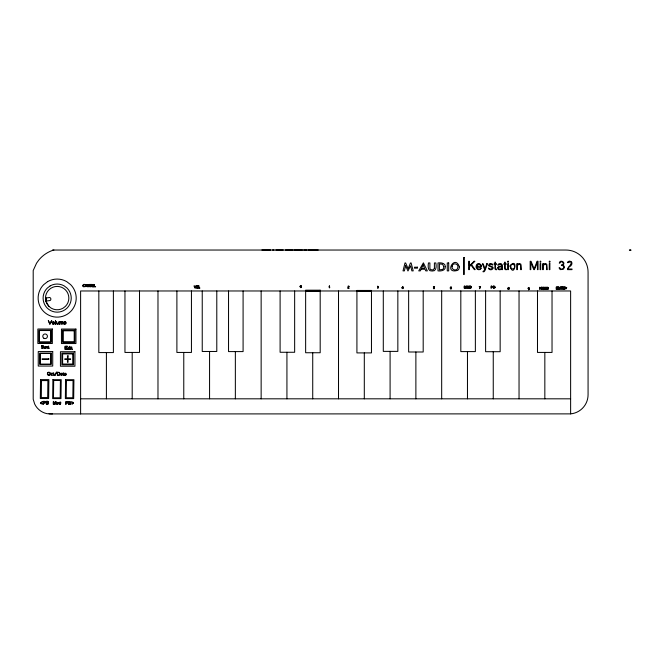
<?xml version="1.0" encoding="UTF-8"?>
<svg xmlns="http://www.w3.org/2000/svg" width="664" height="664" viewBox="0 0 664 664"><rect width="100%" height="100%" fill="white"/><g stroke="black" fill="none" stroke-linecap="round" stroke-linejoin="round"><path stroke-width="1" d="M53.9 250.037L51.916 250.635A30.868 30.868 0 0 0 38.902 259.914L36.545 263.193L33.2 270.522L33.2 399.255L34.669 404.027A17.604 17.604 0 0 0 47.069 413.689L52.481 413.921M45.484 298.094L49.7 297.489A1.693 1.693 0 0 1 50.132 300.518L45.882 301.124L45.484 298.094L46.198 298.003L46.596 301.024M261.882 249.988L270.646 249.988M272.547 249.988L273.983 249.988M275.884 249.988L283.254 249.988M285.412 249.988L292.791 249.988M293.895 249.988L302.51 249.988M303.722 249.988L306.801 249.988M308.013 249.988L318.23 249.988M402.708 286.433L403.347 287.844L402.94 288.716L402.774 288.01L401.795 288.01L402.774 286.607L402.774 287.844L401.961 287.844M305.639 291.139L320.189 291.139M356.917 291.297L371.466 291.297M80.61 398.815L570.625 398.815M49.036 413.921L570.625 413.879A19.239 19.239 0 0 0 588.072 394.731L588.072 272.198A22.161 22.161 0 0 0 565.911 250.037L52.481 250.037L52.481 250.469M48.904 306.361L51.327 308.212A11.686 11.686 0 0 0 63.014 308.212L65.429 306.361A11.686 11.686 0 0 0 65.429 289.836A11.686 11.686 0 0 0 48.904 289.836A11.686 11.686 0 0 0 48.904 306.361L45.882 301.124M68.085 349.181L69.712 349.438L69.712 346.268L69.479 347.413L68.4 347.222L67.861 348.334L68.475 349.206L69.479 348.808L69.479 347.695L68.774 347.372L68.135 348.733M540.288 288.193L541.426 289.446L540.413 288.076L541.351 287.163L539.824 288.417C539.724 284.466 539.6 291.537 539.824 288.649M570.625 413.879L570.625 290.973L80.61 290.973L80.61 413.921M552.033 290.973L552.033 352.426L537.483 352.426L537.483 290.973M544.837 352.426L544.837 398.815M519.04 290.973L519.04 398.815M500.158 290.973L500.158 351.704L485.608 351.704L485.608 290.973M493.252 351.704L493.252 398.815M475.366 290.973L475.366 351.596L460.816 351.596L460.816 290.973M467.464 351.596L467.464 398.815M441.676 290.973L441.676 398.815M423.192 290.973L423.192 351.995L408.642 351.995L408.642 290.973M415.88 351.995L415.88 398.815M397.844 290.973L397.844 351.38L383.294 351.38L383.294 290.973M390.092 351.38L390.092 398.815M364.304 352.908L364.304 398.815M338.515 290.973L338.515 398.815M312.727 352.742L312.727 398.815M294.65 290.973L294.65 352.269L280.1 352.269L280.1 290.973M286.931 352.269L286.931 398.815M261.143 290.973L261.143 398.815M243.09 290.973L243.09 351.588L228.541 351.588L228.541 290.973M235.355 351.588L235.355 398.815M216.788 290.973L216.788 351.472L202.238 351.472L202.238 290.973M209.567 351.472L209.567 398.815M191.44 290.973L191.44 352.443L176.89 352.443L176.89 290.973M183.77 352.443L183.77 398.815M157.982 290.973L157.982 398.815M139.506 290.973L139.506 352.435L124.957 352.435L124.957 290.973M132.194 352.435L132.194 398.815M113.386 290.973L113.386 352.576L98.828 352.576L98.828 290.973M106.406 352.576L106.406 398.815M40.545 379.617L40.313 398.533L48.638 398.533L48.87 379.617L40.545 379.617M41.5 380.588L41.301 397.562L47.684 397.562L47.883 380.588L41.5 380.588M52.896 379.692L52.663 398.607L60.988 398.607L61.221 379.692L52.896 379.692M53.684 380.497L53.477 397.802L60.2 397.802L60.407 380.497L53.684 380.497M65.587 379.692L65.362 398.607L73.687 398.607L73.911 379.692L65.587 379.692M66.433 380.547L66.217 397.753L72.841 397.753L73.057 380.547L66.433 380.547M299.995 286.342C301.116 290.633 302.369 283.088 299.995 286.342M452.159 266.181C450.881 270.099 457.38 271.667 457.811 267.567C459.173 263.699 452.508 262.172 452.159 266.181M59.984 373.782L59.337 375.21L57.345 375.442L57.345 372.18L59.337 372.404L59.984 373.782M83.033 285.379C82.676 286.599 84.311 287.014 84.784 286.118C84.602 287.172 82.859 286.923 82.859 285.877C82.643 283.628 86.677 284.142 83.033 285.379M89.872 285.379C89.524 286.599 91.151 287.014 91.624 286.118C91.441 287.172 89.706 286.923 89.706 285.877C89.491 283.628 93.516 284.142 89.872 285.379M471.332 287.138L470.884 288.134L469.489 288.3L469.489 286.018L470.884 286.176L471.332 287.138M52.107 322.654C53.693 328.033 55.635 318.695 52.107 322.654M51.012 374.015C51.12 376.405 54.24 374.977 51.294 374.712C50.58 372.861 52.962 373.691 52.78 373.458C52.29 372.712 51.028 373.135 51.012 374.015M56.664 403.106C57.884 407.231 59.378 400.06 56.664 403.106M509.985 265.982C514.077 279.494 518.692 255.906 509.985 265.982M63.702 322.662L64.425 324.306L66.026 323.6L64.574 324.057L63.96 323.044C66.608 324.596 66.566 321.31 64.632 321.583A1.087 1.087 0 0 0 64.018 321.932L63.702 322.662M476.204 265.99C475.05 269.211 480.221 271.526 481.292 268.048L479.516 269.111L478.105 269.036L476.769 266.82C483.326 269.352 482.296 263.409 478.229 263.625A2.382 2.382 0 0 0 476.893 264.405L476.204 265.99M50.232 373.799C50.323 376.355 46.472 374.986 47.866 372.936A1.145 1.145 0 0 1 48.431 372.454L49.684 372.562L50.232 373.799M468.834 287.147C466.9 290.6 466.875 283.727 468.834 287.147M546.024 288.292C544.09 291.745 544.065 284.873 546.024 288.292M443.851 266.687L443.635 268.04A2.714 2.714 0 0 1 442.523 269.435L439.427 269.858L439.427 263.932L442.548 264.272L443.851 266.687M50.481 373.799C50.555 376.745 46.057 375.202 47.659 372.819A1.419 1.419 0 0 1 48.331 372.238L49.825 372.379L50.481 373.799M469.008 287.147L468.709 288.01A0.996 0.996 0 0 1 468.161 288.317L467.033 287.836L467.033 286.466A0.996 0.996 0 0 1 467.506 286.059L468.552 286.159L469.008 287.147M546.206 288.292L545.899 289.155A0.996 0.996 0 0 1 545.351 289.462L544.223 288.981L544.223 287.603A0.996 0.996 0 0 1 544.696 287.205L545.742 287.304L546.206 288.292M433.401 287.13C434.38 287.57 434.671 288.931 433.368 288.549C435.767 289.446 433.758 286.981 433.625 286.715L434.629 286.549L433.451 286.549L433.401 287.13M459.363 266.853L459.073 268.596A3.527 3.527 0 0 1 457.546 270.397C443.403 274.373 454.923 253.673 459.363 266.853M445.361 266.596C445.644 270.547 440.979 271.319 437.991 270.887L437.991 262.952C440.722 262.529 445.336 262.927 445.361 266.596M45.733 402.135L45.293 402.907L43.733 403.04L43.509 404.31L43.509 401.297L45.393 401.463L45.733 402.135M68.027 402.409L67.603 403.164L66.085 403.289L65.869 404.525L65.869 401.596L67.695 401.753L68.027 402.409M450.308 287.412C449.511 290.525 453.304 287.96 450.723 287.637C450.64 287.138 452.192 286.126 450.308 287.412M492.854 286.657L491.335 287.346L491.169 288.309L491.169 286.026L492.854 286.657M347.903 288.002L349.115 288.317L348.102 288.151L349.123 286.748L348.766 286.035L347.87 286.333L348.94 286.433L348.16 287.479A1.013 1.013 0 0 0 347.903 288.002M529.474 288.724C528.569 290.616 528.096 289.869 529.191 288.964A0.913 0.913 0 0 1 528.71 289.097C526.776 288.383 529.714 286.508 529.474 288.724M567.579 268.48L567.529 269.642L572.011 269.642L572.011 269.011L568.276 269.011L568.334 268.38A2.639 2.639 0 0 1 569.231 266.787C571.97 266.148 573.464 261.384 569.795 261.135A2.922 2.922 0 0 0 567.894 261.848L567.438 262.371L567.911 262.703C574.75 259.74 569.446 266.388 567.579 268.48M48.555 403.463L48.123 404.193L46.372 404.31L46.372 401.297C49.153 400.716 47.7 402.591 48.555 403.463M70.782 403.704L70.359 404.409L68.649 404.525L68.649 401.596C71.363 401.023 69.944 402.849 70.782 403.704M494.995 287.67L493.335 288.309L493.335 286.026L494.771 286.234L494.995 287.67M548.339 288.807L546.688 289.446L546.688 287.163L548.115 287.363L548.339 288.807M378.522 287.695C376.264 288.989 378.488 287.728 378.098 286.939C376.737 285.694 378.306 285.927 378.522 287.695M509.18 288.94C506.441 290.6 509.031 284.856 509.18 288.94M564.334 267.26L563.587 269.094L560.715 269.642A2.208 2.208 0 0 1 559.146 267.683L559.76 267.683C560.059 269.866 563.827 269.526 563.728 267.293A1.668 1.668 0 0 0 562.449 265.6C560.507 265.7 561.412 264.496 562.773 264.471L563.163 263.973C564.209 261.691 560.167 260.827 559.876 263.118L559.271 263.118C559.943 258.827 566.425 262.678 562.873 265.052L563.952 265.915L564.334 267.26M434.405 268.356L433.069 269.933L430.504 269.584L429.899 268.389L429.899 262.952L428.463 262.952C427.923 265.94 427.566 271.593 432.139 271.028C436.68 271.551 436.422 265.974 435.841 262.952L434.405 262.952L434.405 268.356M301.464 286.574C300.095 289.927 300.103 283.221 301.464 286.574M43.5 347.612C43.517 349.305 40.587 347.87 41.533 347.753C43.517 349.189 43.575 346.608 41.434 346.5C41.002 344.309 44.82 346.832 42.712 345.728C40.155 346.01 43.127 346.791 43.5 347.612M59.727 373.782L59.245 374.986L57.585 375.202L57.585 372.413L59.254 372.62L59.727 373.782M471.158 287.138L470.826 287.985L469.656 288.134L469.656 286.184L470.826 286.325L471.158 287.138M60.557 374.662C61.81 377.534 63.951 372.454 60.856 373.226C60.988 373.724 63.097 373.4 60.557 374.662M64.358 374.662C65.611 377.534 67.753 372.454 64.657 373.226C64.79 373.724 66.898 373.4 64.358 374.662M497.685 267.65C497.187 270.041 500.581 270.356 501.793 268.878L501.793 269.642L502.407 269.642L502.283 264.861L501.187 263.724L498.465 263.981L497.809 265.226L499.419 264.247L501.038 264.322L501.793 265.982L498.979 266.305L497.685 267.65M59.187 402.973C58.565 404.642 61.237 404.484 60.424 402.774L59.187 402.973M507.977 288.84C508.699 290.608 509.504 287.479 507.977 288.84M566.674 287.637C565.936 289.496 567.338 288.632 565.064 288.284L564.898 289.313L564.898 287.031L566.674 287.637M52.431 322.48L52.614 323.833L53.958 323.833L54.141 322.48L53.286 321.841A0.847 0.847 0 0 0 52.431 322.48M56.913 402.965C57.228 406.451 59.428 401.172 56.913 402.965M510.699 265.583L511.106 268.555L513.396 269.028C515.264 268.032 514.965 264.222 512.575 264.181A1.859 1.859 0 0 0 510.699 265.583M58.988 402.899C59.918 408.061 62.574 399.188 58.988 402.899M451.495 288.317C450.433 290.251 450.358 286.358 451.495 288.317M45.501 402.143L45.036 402.774L43.733 402.816L43.733 401.521L45.501 402.143M67.803 402.417L66.085 403.073L66.085 401.811L67.803 402.417M492.68 286.665L491.335 287.18L491.335 286.192L492.68 286.665M528.262 288.151C528.793 290.467 529.822 286.757 528.262 288.151M566.5 287.637L565.064 288.118L565.064 287.197L566.5 287.637M48.181 402.06L46.588 402.625L46.588 401.521L48.181 402.06M70.417 402.334L68.865 402.882L68.865 401.811L70.417 402.334M494.705 286.599L493.501 287.031L493.501 286.192L494.705 286.599M548.057 287.736L546.854 288.159L546.854 287.329L548.057 287.736M508.923 287.753C508.043 289.197 507.91 286.408 508.923 287.753M48.314 403.463L46.588 404.094L46.588 402.841L48.314 403.463M70.55 403.704L68.865 404.318L68.865 403.098L70.55 403.704M494.813 287.67L493.501 288.143L493.501 287.197L494.813 287.67M548.165 288.807L546.854 289.28L546.854 288.334L548.165 288.807M47.75 347.82C44.546 348.774 49.078 348.102 46.214 346.84C49.194 346.002 44.936 346.683 47.75 347.82M493.037 267.957C492.945 270.364 488.646 270.439 488.438 268.048L490.074 269.111L492.323 268.505L492.057 267.351L488.687 265.783L489.119 263.981L490.613 263.575L492.215 263.932L492.821 265.044L490.696 264.181L489.6 264.421L489.21 265.401L492.539 266.887L493.037 267.957M42.579 403.928C35.989 403.529 47.069 399.761 40.678 402.874L42.579 403.928M71.596 401.977L73.422 403.123C68.409 405.588 76.924 402.674 71.596 401.977M405.604 265.791L404.384 270.887L403.023 270.887L404.99 262.952L405.638 262.952L408.144 268.746L410.46 262.952L411.107 262.952L413.24 270.887L411.871 270.887L410.626 265.791L407.97 270.995L405.604 265.791M60.839 374.579L61.611 375.226L62.159 374.247L60.839 374.579M64.632 374.579L65.412 375.226L65.96 374.247L64.632 374.579M498.407 267.443L498.656 268.887L500.39 269.086L501.793 268.14L501.793 266.596L498.407 267.443M64.076 322.355L63.96 322.762L65.811 322.762L65.695 322.355A0.847 0.847 0 0 0 64.076 322.355M477.026 265.309L476.769 266.206L480.811 266.206L480.562 265.318A1.867 1.867 0 0 0 478.794 264.181A1.851 1.851 0 0 0 477.026 265.309M486.803 263.724L485.035 268.887L483.101 263.724L482.429 263.724L484.687 269.692C484.529 270.904 481.292 271.983 483.956 271.775L484.919 270.688L487.467 263.724L486.803 263.724M85.49 286.026L85.05 286.765L86.162 284.474L87.1 286.765L86.619 286.026L85.49 286.026M51.667 320.513L49.808 324.331L48.314 320.513L49.991 323.982L51.667 320.513M196.079 285.761C195.249 292.807 192.751 281.179 195.083 287.836L196.079 285.761M86.038 284.632L85.54 285.902L86.569 285.902L86.038 284.632M480.595 286.624L479.566 288.749L480.404 286.641L479.159 286.466L480.595 286.624M55.768 401.454L54.689 404.119C52.315 395.595 53.568 410.186 53.527 401.803L54.581 404.393L55.859 401.803L56.075 404.393L55.768 401.454M466.153 286.018L465.315 288.093C463.472 281.461 464.451 292.807 464.41 286.292L465.232 288.3L466.228 286.292L466.394 288.3L466.153 286.018M537.176 261.284L534.105 268.878L531.059 261.284L530.179 261.284L530.179 269.642L530.785 269.642L530.785 262.28L533.781 269.642L534.429 269.642L537.433 262.28L537.433 269.642L538.048 269.642L538.048 261.284L537.176 261.284M329.435 285.918C328.116 286.491 330.523 290.151 329.435 285.918M421.117 269.219L420.345 270.887L418.735 270.887L423.391 262.844L427.35 270.887L425.757 270.887L425.035 269.219L421.117 269.219M423.134 264.928L421.499 268.422L424.628 268.422L423.134 264.928M56.548 372.164L54.813 375.575L56.548 372.164M58.241 323.584C56.349 326.489 54.838 316.761 57.262 324.406A1.411 1.411 0 0 0 58.009 324.173C59.229 325.02 58.017 318.695 58.241 323.584M45.442 347.836C44.031 350.011 42.894 342.724 44.72 348.451A1.054 1.054 0 0 0 45.276 348.276L45.658 346.367L45.442 347.836M61.511 321.808L59.677 322.032C59.03 319.824 59.66 328.165 59.677 322.364C62.067 319.716 60.723 328.024 61.304 322.364L62.574 322.007L62.98 324.331L62.79 321.808L61.511 321.808M474.071 261.284L469.332 265.882L469.332 261.284L468.718 261.284L468.718 269.642L469.332 269.642L469.332 266.729L471.033 265.077L474.362 269.642L475.183 269.642L471.473 264.629L474.918 261.284L474.071 261.284M517.97 264.048L517.38 264.604L517.38 263.724L516.775 263.724L516.775 269.642L517.38 269.642L517.38 265.318L519.331 264.181L520.634 265.069L520.709 269.642L521.323 269.642L520.866 264.114L519.497 263.575L517.97 264.048M543.874 264.048L543.285 264.604L543.285 263.724L542.679 263.724L542.679 269.642L543.285 269.642L543.285 265.318L545.235 264.181L546.547 265.069L546.613 269.642L547.227 269.642L546.771 264.114L545.401 263.575L543.874 264.048M47.65 281.611L43.708 284.632A19.04 19.04 0 0 0 43.708 311.557A19.04 19.04 0 0 0 70.633 311.557A19.04 19.04 0 0 0 70.633 284.632L66.69 281.611A19.04 19.04 0 0 0 47.65 281.611M50.132 285.91L47.219 288.151A14.068 14.068 0 0 0 47.219 308.046A14.068 14.068 0 0 0 67.114 308.046A14.068 14.068 0 0 0 67.114 288.151L64.2 285.91A14.068 14.068 0 0 0 50.132 285.91M496.606 269.692L495.452 269.617L494.921 268.729L494.879 264.338L494.124 264.338L494.124 263.724L494.879 263.724L494.879 262.18L495.493 262.18L495.493 263.724L496.464 263.724L496.464 264.338L495.493 264.338L495.493 268.007L496.606 269.692M506.341 269.692L505.179 269.617L504.648 268.729L504.615 264.338L503.86 264.338L503.86 263.724L504.615 263.724L504.615 262.18L505.221 262.18L505.221 263.724L506.192 263.724L506.192 264.338L505.221 264.338L505.221 268.007L506.341 269.692M48.978 348.409C47.609 348.376 48.381 344.906 48.596 346.367L48.978 348.409M72.202 349.463C70.683 349.422 71.538 345.587 71.778 347.197L72.202 349.463M54.157 375.459C52.597 375.417 53.477 371.475 53.718 373.126L54.157 375.459M63.935 375.459C62.375 375.417 63.254 371.475 63.495 373.126L63.935 375.459M630.8 250.037L629.372 250.037L630.8 250.469L630.8 250.037M464.169 257.574L463.688 257.574L463.688 274.539L464.169 274.539L464.169 257.574M508.342 261.284L507.728 261.284L507.728 262.238L508.342 262.238L508.342 261.284M540.728 261.284L540.122 261.284L540.122 262.238L540.728 262.238L540.728 261.284M549.875 261.284L549.261 261.284L549.261 262.238L549.875 262.238L549.875 261.284M448.698 262.952L447.262 262.952L447.262 270.887L448.698 270.887L448.698 262.952M508.334 263.724L507.719 263.724L507.719 269.642L508.334 269.642L508.334 263.724M540.72 263.724L540.114 263.724L540.114 269.642L540.72 269.642L540.72 263.724M549.867 263.724L549.261 263.724L549.261 269.642L549.867 269.642L549.867 263.724M417.523 267.202L414.452 267.202L414.452 268.148L417.523 268.148L417.523 267.202M87.665 284.482L87.432 286.765L87.598 284.682C90.37 291.604 88.918 279.66 89.042 286.558L87.665 284.482M93.732 284.482L92.138 284.482L92.138 286.765L93.782 286.765L92.304 286.599L92.304 285.661L93.641 285.661L92.304 285.495L92.304 284.648L93.732 284.482M94.471 284.482L94.305 286.765L95.649 286.765L94.471 286.599L94.471 284.482M198.055 285.761L196.461 285.761L196.461 288.043L198.113 288.043L196.627 287.877L196.627 286.939L197.963 286.939L196.627 286.773L196.627 285.927L198.055 285.761M198.793 285.761L198.627 288.043L199.972 288.043L198.793 287.877L198.793 285.761M557.851 287.031L556.258 287.031L556.258 289.313L557.909 289.313L556.424 289.147L556.424 288.209L557.76 288.209L556.424 288.043L556.424 287.197L557.851 287.031M558.631 287.031L558.399 289.313L558.565 287.23C561.337 294.152 559.885 282.208 560.009 289.114L558.631 287.031M562.325 287.031L560.574 287.031L561.362 287.197L561.362 289.313L561.528 287.197L562.325 287.031M564.334 287.031L562.74 287.031L562.74 289.313L564.392 289.313L562.906 289.147L562.906 288.209L564.242 288.209L562.906 288.043L562.906 287.197L564.334 287.031M542.031 287.163L541.799 289.446L541.973 287.354C544.746 294.285 543.285 282.341 543.418 289.238L542.031 287.163M320.189 290.201L305.639 290.201L305.639 352.742L320.189 352.742L320.189 290.201M371.466 290.45L356.917 290.45L356.917 352.908L371.466 352.908L371.466 290.45M55.527 320.513L55.253 324.331L55.527 320.513M52.348 329.02L37.865 329.02L37.865 343.504L52.348 343.504L52.348 329.02M75.945 329.053L61.461 329.053L61.461 343.537L75.945 343.537L75.945 329.053M51.153 330.216L39.06 330.216L39.06 342.309L51.153 342.309L51.153 330.216M74.783 330.216L62.623 330.216L62.623 342.375L74.783 342.375L74.783 330.216M50.837 330.531L39.383 330.531L39.383 341.985L50.837 341.985L50.837 330.531M74.219 330.78L63.188 330.78L63.188 341.811L74.219 341.811L74.219 330.78M67.255 346.268L65.039 346.268L65.039 349.438L67.33 349.438L65.271 349.206L65.271 347.903L67.13 347.903L65.271 347.67L65.271 346.5L67.255 346.268M70.716 347.197L70.484 349.438L70.716 347.197M52.73 351.563L38.246 351.563L38.246 366.047L52.73 366.047L52.73 351.563M74.924 351.729L60.432 351.729L60.432 366.213L74.924 366.213L74.924 351.729M51.153 353.132L39.815 353.132L39.815 364.478L51.153 364.478L51.153 353.132M73.513 353.132L61.843 353.132L61.843 364.81L73.513 364.81L73.513 353.132M50.788 353.505L40.18 353.505L40.18 364.113L50.788 364.113L50.788 353.505M72.733 353.92L62.623 353.92L62.623 364.03L72.733 364.03L72.733 353.92M68.06 355.879L67.446 355.879L67.446 358.826L64.84 358.826L64.84 359.49L67.446 359.49L67.446 362.27L68.06 362.27L68.06 359.49L70.583 359.49L70.583 358.826L68.06 358.826L68.06 355.879M48.804 358.809L42.172 358.809L42.172 359.473L48.804 359.473L48.804 358.809M43.949 338.308A2.324 2.324 0 0 0 47.434 336.291A2.324 2.324 0 0 0 43.949 334.282A2.324 2.324 0 0 0 43.949 338.308"/></g></svg>
